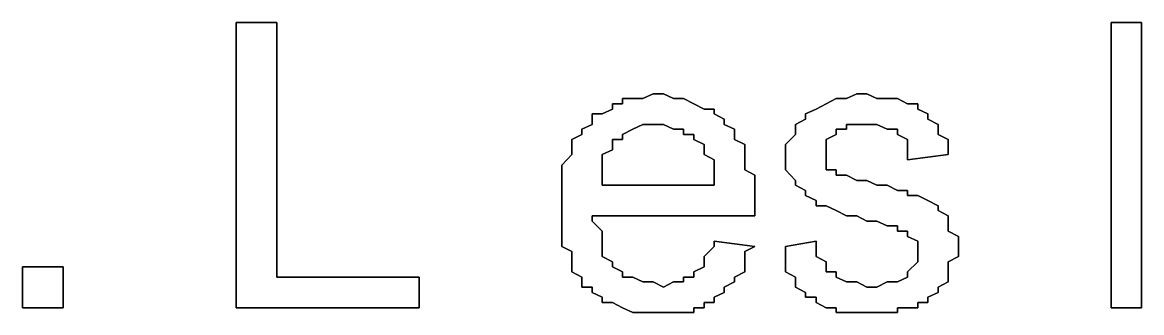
# Model space of a CAD drawing. Header units: metres. Extents: x 2.9 to 42.8, y 1.7 to 28.7.
# Drawn here: x 39.4088 to 39.7969, y 18.5579 to 18.6584 of the extents above; entities that cross this region are included whole.
import ezdxf

# ---------------------------------------------------------------- set-up
doc = ezdxf.new("R2010")
doc.units = ezdxf.units.M
doc.layers.add('GRIS', color=8, linetype='Continuous')

msp = doc.modelspace()

# ---------------------------------------------------------------- linework, layer by layer
at = {"layer": 'GRIS', "lineweight": -3}
for points in [[(39.497, 18.6584), (39.4829, 18.6584), (39.497, 18.6584)], [(39.4829, 18.6584), (39.4829, 18.5596), (39.4829, 18.6584)], [(39.497, 18.5702), (39.497, 18.6584), (39.497, 18.5702)], [(39.7969, 18.6584), (39.7863, 18.6584), (39.7969, 18.6584)], [(39.7863, 18.6584), (39.7863, 18.5596), (39.7863, 18.6584)], [(39.7969, 18.5596), (39.7969, 18.6584), (39.7969, 18.5596)], [(39.6275, 18.6337), (39.624, 18.632), (39.6275, 18.6337)], [(39.6311, 18.6337), (39.6275, 18.6337), (39.6311, 18.6337)], [(39.6346, 18.632), (39.6311, 18.6337), (39.6346, 18.632)], [(39.6981, 18.6337), (39.6946, 18.632), (39.6981, 18.6337)], [(39.7016, 18.6337), (39.6981, 18.6337), (39.7016, 18.6337)], [(39.7051, 18.632), (39.7016, 18.6337), (39.7051, 18.632)], [(39.6169, 18.6302), (39.6134, 18.6302), (39.6169, 18.6302)], [(39.6134, 18.6302), (39.6134, 18.6284), (39.6134, 18.6302)], [(39.6205, 18.632), (39.6169, 18.632), (39.6205, 18.632)], [(39.6169, 18.632), (39.6169, 18.6302), (39.6169, 18.632)], [(39.624, 18.632), (39.6205, 18.632), (39.624, 18.632)], [(39.6381, 18.632), (39.6346, 18.632), (39.6381, 18.632)], [(39.6416, 18.6302), (39.6381, 18.632), (39.6416, 18.6302)], [(39.6452, 18.6284), (39.6416, 18.6302), (39.6452, 18.6284)], [(39.6875, 18.6302), (39.684, 18.6284), (39.6875, 18.6302)], [(39.691, 18.632), (39.6875, 18.6302), (39.691, 18.632)], [(39.6946, 18.632), (39.691, 18.632), (39.6946, 18.632)], [(39.7087, 18.632), (39.7051, 18.632), (39.7087, 18.632)], [(39.7122, 18.632), (39.7087, 18.632), (39.7122, 18.632)], [(39.7157, 18.6302), (39.7122, 18.632), (39.7157, 18.6302)], [(39.7193, 18.6302), (39.7157, 18.6302), (39.7193, 18.6302)], [(39.7193, 18.6284), (39.7193, 18.6302), (39.7193, 18.6284)], [(39.6099, 18.6267), (39.6064, 18.6267), (39.6099, 18.6267)], [(39.6064, 18.6267), (39.6064, 18.6249), (39.6064, 18.6267)], [(39.6134, 18.6284), (39.6099, 18.6267), (39.6134, 18.6284)], [(39.6487, 18.6284), (39.6452, 18.6284), (39.6487, 18.6284)], [(39.6487, 18.6267), (39.6487, 18.6284), (39.6487, 18.6267)], [(39.6522, 18.6249), (39.6487, 18.6267), (39.6522, 18.6249)], [(39.684, 18.6284), (39.6804, 18.6267), (39.684, 18.6284)], [(39.6804, 18.6267), (39.6804, 18.6249), (39.6804, 18.6267)], [(39.7228, 18.6267), (39.7193, 18.6284), (39.7228, 18.6267)], [(39.7228, 18.6249), (39.7228, 18.6267), (39.7228, 18.6249)], [(39.6064, 18.6231), (39.6028, 18.6214), (39.6064, 18.6231)], [(39.6028, 18.6214), (39.6028, 18.6196), (39.6028, 18.6214)], [(39.6064, 18.6249), (39.6064, 18.6231), (39.6064, 18.6249)], [(39.6169, 18.6196), (39.6205, 18.6214), (39.6169, 18.6196)], [(39.6205, 18.6214), (39.624, 18.6231), (39.6205, 18.6214)], [(39.624, 18.6231), (39.6275, 18.6231), (39.624, 18.6231)], [(39.6275, 18.6231), (39.6311, 18.6231), (39.6275, 18.6231)], [(39.6311, 18.6231), (39.6346, 18.6214), (39.6311, 18.6231)], [(39.6346, 18.6214), (39.6381, 18.6214), (39.6346, 18.6214)], [(39.6381, 18.6214), (39.6381, 18.6196), (39.6381, 18.6214)], [(39.6522, 18.6231), (39.6522, 18.6249), (39.6522, 18.6231)], [(39.6557, 18.6214), (39.6522, 18.6231), (39.6557, 18.6214)], [(39.6557, 18.6196), (39.6557, 18.6214), (39.6557, 18.6196)], [(39.6804, 18.6249), (39.6769, 18.6231), (39.6804, 18.6249)], [(39.6769, 18.6231), (39.6769, 18.6214), (39.6769, 18.6231)], [(39.6769, 18.6214), (39.6769, 18.6196), (39.6769, 18.6214)], [(39.691, 18.6196), (39.691, 18.6214), (39.691, 18.6196)], [(39.691, 18.6214), (39.6946, 18.6214), (39.691, 18.6214)], [(39.6946, 18.6214), (39.6946, 18.6231), (39.6946, 18.6214)], [(39.6946, 18.6231), (39.6981, 18.6231), (39.6946, 18.6231)], [(39.6981, 18.6231), (39.7016, 18.6231), (39.6981, 18.6231)], [(39.7016, 18.6231), (39.7051, 18.6231), (39.7016, 18.6231)], [(39.7051, 18.6231), (39.7087, 18.6214), (39.7051, 18.6231)], [(39.7087, 18.6214), (39.7122, 18.6214), (39.7087, 18.6214)], [(39.7122, 18.6214), (39.7122, 18.6196), (39.7122, 18.6214)], [(39.7263, 18.6231), (39.7228, 18.6249), (39.7263, 18.6231)], [(39.7263, 18.6214), (39.7263, 18.6231), (39.7263, 18.6214)], [(39.7263, 18.6196), (39.7263, 18.6214), (39.7263, 18.6196)], [(39.6028, 18.6196), (39.5993, 18.6178), (39.6028, 18.6196)], [(39.5993, 18.6178), (39.5993, 18.6161), (39.5993, 18.6178)], [(39.6134, 18.6161), (39.6134, 18.6178), (39.6134, 18.6161)], [(39.6134, 18.6178), (39.6169, 18.6178), (39.6134, 18.6178)], [(39.6169, 18.6178), (39.6169, 18.6196), (39.6169, 18.6178)], [(39.6381, 18.6196), (39.6416, 18.6196), (39.6381, 18.6196)], [(39.6416, 18.6196), (39.6416, 18.6178), (39.6416, 18.6196)], [(39.6416, 18.6178), (39.6452, 18.6161), (39.6416, 18.6178)], [(39.6557, 18.6178), (39.6557, 18.6196), (39.6557, 18.6178)], [(39.6593, 18.6161), (39.6557, 18.6178), (39.6593, 18.6161)], [(39.6769, 18.6196), (39.6734, 18.6161), (39.6769, 18.6196)], [(39.6875, 18.6178), (39.691, 18.6196), (39.6875, 18.6178)], [(39.6875, 18.6161), (39.6875, 18.6178), (39.6875, 18.6161)], [(39.7122, 18.6196), (39.7157, 18.6178), (39.7122, 18.6196)], [(39.7157, 18.6178), (39.7157, 18.6161), (39.7157, 18.6178)], [(39.7298, 18.6178), (39.7263, 18.6196), (39.7298, 18.6178)], [(39.7298, 18.6161), (39.7298, 18.6178), (39.7298, 18.6161)], [(39.5993, 18.6161), (39.5993, 18.6143), (39.5993, 18.6161)], [(39.5993, 18.6143), (39.5993, 18.6126), (39.5993, 18.6143)], [(39.6099, 18.6126), (39.6134, 18.6143), (39.6099, 18.6126)], [(39.6134, 18.6143), (39.6134, 18.6161), (39.6134, 18.6143)], [(39.6452, 18.6161), (39.6452, 18.6143), (39.6452, 18.6161)], [(39.6452, 18.6143), (39.6452, 18.6126), (39.6452, 18.6143)], [(39.6593, 18.6143), (39.6593, 18.6161), (39.6593, 18.6143)], [(39.6593, 18.6126), (39.6593, 18.6143), (39.6593, 18.6126)], [(39.6734, 18.6161), (39.6734, 18.6143), (39.6734, 18.6161)], [(39.6734, 18.6143), (39.6734, 18.6126), (39.6734, 18.6143)], [(39.6875, 18.6143), (39.6875, 18.6161), (39.6875, 18.6143)], [(39.6875, 18.6108), (39.6875, 18.6143), (39.6875, 18.6108)], [(39.7157, 18.6161), (39.7157, 18.6143), (39.7157, 18.6161)], [(39.7157, 18.6143), (39.7157, 18.6108), (39.7157, 18.6143)], [(39.7298, 18.6126), (39.7298, 18.6161), (39.7298, 18.6126)], [(39.5993, 18.6126), (39.5958, 18.609), (39.5993, 18.6126)], [(39.6099, 18.609), (39.6099, 18.6126), (39.6099, 18.609)], [(39.6452, 18.6126), (39.6487, 18.6108), (39.6452, 18.6126)], [(39.6487, 18.6108), (39.6487, 18.6073), (39.6487, 18.6108)], [(39.6593, 18.609), (39.6593, 18.6126), (39.6593, 18.609)], [(39.6734, 18.6126), (39.6734, 18.6108), (39.6734, 18.6126)], [(39.6734, 18.6108), (39.6734, 18.609), (39.6734, 18.6108)], [(39.6875, 18.609), (39.6875, 18.6108), (39.6875, 18.609)], [(39.7157, 18.6108), (39.7298, 18.6126), (39.7157, 18.6108)], [(39.5958, 18.609), (39.5958, 18.6073), (39.5958, 18.609)], [(39.5958, 18.6073), (39.5958, 18.6055), (39.5958, 18.6073)], [(39.6099, 18.6073), (39.6099, 18.609), (39.6099, 18.6073)], [(39.6099, 18.6055), (39.6099, 18.6073), (39.6099, 18.6055)], [(39.6487, 18.6073), (39.6487, 18.6055), (39.6487, 18.6073)], [(39.6593, 18.6073), (39.6593, 18.609), (39.6593, 18.6073)], [(39.6628, 18.6055), (39.6593, 18.6073), (39.6628, 18.6055)], [(39.6734, 18.609), (39.6734, 18.6073), (39.6734, 18.609)], [(39.6734, 18.6073), (39.6769, 18.6037), (39.6734, 18.6073)], [(39.6875, 18.6073), (39.6875, 18.609), (39.6875, 18.6073)], [(39.691, 18.6073), (39.6875, 18.6073), (39.691, 18.6073)], [(39.691, 18.6055), (39.691, 18.6073), (39.691, 18.6055)], [(39.5958, 18.6055), (39.5958, 18.602), (39.5958, 18.6055)], [(39.5958, 18.602), (39.5958, 18.6002), (39.5958, 18.602)], [(39.6099, 18.602), (39.6099, 18.6055), (39.6099, 18.602)], [(39.6487, 18.602), (39.6099, 18.602), (39.6487, 18.602)], [(39.6487, 18.6055), (39.6487, 18.602), (39.6487, 18.6055)], [(39.6628, 18.602), (39.6628, 18.6055), (39.6628, 18.602)], [(39.6628, 18.6002), (39.6628, 18.602), (39.6628, 18.6002)], [(39.6769, 18.6037), (39.6769, 18.602), (39.6769, 18.6037)], [(39.6769, 18.602), (39.6804, 18.6002), (39.6769, 18.602)], [(39.6946, 18.6055), (39.691, 18.6055), (39.6946, 18.6055)], [(39.6981, 18.6037), (39.6946, 18.6055), (39.6981, 18.6037)], [(39.7016, 18.6037), (39.6981, 18.6037), (39.7016, 18.6037)], [(39.7051, 18.602), (39.7016, 18.6037), (39.7051, 18.602)], [(39.7087, 18.602), (39.7051, 18.602), (39.7087, 18.602)], [(39.7122, 18.6002), (39.7087, 18.602), (39.7122, 18.6002)], [(39.5958, 18.6002), (39.5958, 18.5967), (39.5958, 18.6002)], [(39.6628, 18.5967), (39.6628, 18.6002), (39.6628, 18.5967)], [(39.6804, 18.6002), (39.6804, 18.5984), (39.6804, 18.6002)], [(39.6804, 18.5984), (39.684, 18.5967), (39.6804, 18.5984)], [(39.7157, 18.6002), (39.7122, 18.6002), (39.7157, 18.6002)], [(39.7157, 18.5984), (39.7157, 18.6002), (39.7157, 18.5984)], [(39.7193, 18.5984), (39.7157, 18.5984), (39.7193, 18.5984)], [(39.7228, 18.5967), (39.7193, 18.5984), (39.7228, 18.5967)], [(39.5958, 18.5967), (39.5958, 18.5949), (39.5958, 18.5967)], [(39.5958, 18.5949), (39.5958, 18.5932), (39.5958, 18.5949)], [(39.6628, 18.5949), (39.6628, 18.5967), (39.6628, 18.5949)], [(39.6628, 18.5932), (39.6628, 18.5949), (39.6628, 18.5932)], [(39.684, 18.5967), (39.684, 18.5949), (39.684, 18.5967)], [(39.684, 18.5949), (39.6875, 18.5949), (39.684, 18.5949)], [(39.6875, 18.5949), (39.691, 18.5932), (39.6875, 18.5949)], [(39.7263, 18.5949), (39.7228, 18.5967), (39.7263, 18.5949)], [(39.7263, 18.5932), (39.7263, 18.5949), (39.7263, 18.5932)], [(39.5958, 18.5932), (39.5958, 18.5896), (39.5958, 18.5932)], [(39.6064, 18.5896), (39.6064, 18.5914), (39.6064, 18.5896)], [(39.6064, 18.5914), (39.6628, 18.5914), (39.6064, 18.5914)], [(39.6628, 18.5914), (39.6628, 18.5932), (39.6628, 18.5914)], [(39.691, 18.5932), (39.6946, 18.5914), (39.691, 18.5932)], [(39.6946, 18.5914), (39.6981, 18.5914), (39.6946, 18.5914)], [(39.6981, 18.5914), (39.7016, 18.5896), (39.6981, 18.5914)], [(39.7298, 18.5914), (39.7263, 18.5932), (39.7298, 18.5914)], [(39.7298, 18.5896), (39.7298, 18.5914), (39.7298, 18.5896)], [(39.5958, 18.5896), (39.5958, 18.5879), (39.5958, 18.5896)], [(39.5958, 18.5879), (39.5958, 18.5861), (39.5958, 18.5879)], [(39.6099, 18.5861), (39.6064, 18.5896), (39.6099, 18.5861)], [(39.7016, 18.5896), (39.7051, 18.5896), (39.7016, 18.5896)], [(39.7051, 18.5896), (39.7087, 18.5879), (39.7051, 18.5896)], [(39.7087, 18.5879), (39.7122, 18.5879), (39.7087, 18.5879)], [(39.7122, 18.5879), (39.7122, 18.5861), (39.7122, 18.5879)], [(39.7298, 18.5861), (39.7298, 18.5896), (39.7298, 18.5861)], [(39.5958, 18.5861), (39.5958, 18.5826), (39.5958, 18.5861)], [(39.5958, 18.5826), (39.5958, 18.5808), (39.5958, 18.5826)], [(39.6099, 18.5843), (39.6099, 18.5861), (39.6099, 18.5843)], [(39.6099, 18.5826), (39.6099, 18.5843), (39.6099, 18.5826)], [(39.6099, 18.579), (39.6099, 18.5826), (39.6099, 18.579)], [(39.6487, 18.5826), (39.6487, 18.5808), (39.6487, 18.5826)], [(39.6628, 18.5808), (39.6487, 18.5826), (39.6628, 18.5808)], [(39.684, 18.5826), (39.6734, 18.5808), (39.684, 18.5826)], [(39.684, 18.5808), (39.684, 18.5826), (39.684, 18.5808)], [(39.7122, 18.5861), (39.7157, 18.5861), (39.7122, 18.5861)], [(39.7157, 18.5861), (39.7157, 18.5843), (39.7157, 18.5861)], [(39.7157, 18.5843), (39.7193, 18.5826), (39.7157, 18.5843)], [(39.7193, 18.5826), (39.7193, 18.5808), (39.7193, 18.5826)], [(39.7334, 18.5843), (39.7298, 18.5861), (39.7334, 18.5843)], [(39.7334, 18.5826), (39.7334, 18.5843), (39.7334, 18.5826)], [(39.7334, 18.5808), (39.7334, 18.5826), (39.7334, 18.5808)], [(39.5958, 18.5808), (39.5993, 18.579), (39.5958, 18.5808)], [(39.5993, 18.579), (39.5993, 18.5755), (39.5993, 18.579)], [(39.6099, 18.5773), (39.6099, 18.579), (39.6099, 18.5773)], [(39.6487, 18.5808), (39.6452, 18.5773), (39.6487, 18.5808)], [(39.6593, 18.579), (39.6628, 18.5808), (39.6593, 18.579)], [(39.6593, 18.5755), (39.6593, 18.579), (39.6593, 18.5755)], [(39.6734, 18.5808), (39.6734, 18.579), (39.6734, 18.5808)], [(39.6734, 18.579), (39.6734, 18.5773), (39.6734, 18.579)], [(39.684, 18.5773), (39.684, 18.5808), (39.684, 18.5773)], [(39.7193, 18.5808), (39.7193, 18.579), (39.7193, 18.5808)], [(39.7193, 18.579), (39.7193, 18.5773), (39.7193, 18.579)], [(39.7334, 18.5773), (39.7334, 18.5808), (39.7334, 18.5773)], [(39.5993, 18.5755), (39.5993, 18.5737), (39.5993, 18.5755)], [(39.6134, 18.5755), (39.6099, 18.5773), (39.6134, 18.5755)], [(39.6134, 18.5737), (39.6134, 18.5755), (39.6134, 18.5737)], [(39.6452, 18.5773), (39.6452, 18.5755), (39.6452, 18.5773)], [(39.6452, 18.5755), (39.6452, 18.5737), (39.6452, 18.5755)], [(39.6593, 18.5737), (39.6593, 18.5755), (39.6593, 18.5737)], [(39.6734, 18.5773), (39.6734, 18.5737), (39.6734, 18.5773)], [(39.6875, 18.5755), (39.684, 18.5773), (39.6875, 18.5755)], [(39.6875, 18.5737), (39.6875, 18.5755), (39.6875, 18.5737)], [(39.7193, 18.5755), (39.7157, 18.572), (39.7193, 18.5755)], [(39.7193, 18.5773), (39.7193, 18.5755), (39.7193, 18.5773)], [(39.7298, 18.5755), (39.7334, 18.5773), (39.7298, 18.5755)], [(39.7298, 18.5737), (39.7298, 18.5755), (39.7298, 18.5737)], [(39.4229, 18.5737), (39.4088, 18.5737), (39.4229, 18.5737)], [(39.4088, 18.5737), (39.4088, 18.5596), (39.4088, 18.5737)], [(39.4229, 18.5596), (39.4229, 18.5737), (39.4229, 18.5596)], [(39.5993, 18.5737), (39.5993, 18.572), (39.5993, 18.5737)], [(39.5993, 18.572), (39.6028, 18.5702), (39.5993, 18.572)], [(39.6169, 18.572), (39.6134, 18.5737), (39.6169, 18.572)], [(39.6169, 18.5702), (39.6169, 18.572), (39.6169, 18.5702)], [(39.6452, 18.5737), (39.6416, 18.572), (39.6452, 18.5737)], [(39.6416, 18.572), (39.6416, 18.5702), (39.6416, 18.572)], [(39.6557, 18.5702), (39.6593, 18.572), (39.6557, 18.5702)], [(39.6593, 18.572), (39.6593, 18.5737), (39.6593, 18.572)], [(39.6734, 18.5737), (39.6734, 18.572), (39.6734, 18.5737)], [(39.6734, 18.572), (39.6769, 18.5702), (39.6734, 18.572)], [(39.6875, 18.572), (39.6875, 18.5737), (39.6875, 18.572)], [(39.691, 18.572), (39.6875, 18.572), (39.691, 18.572)], [(39.691, 18.5702), (39.691, 18.572), (39.691, 18.5702)], [(39.7157, 18.572), (39.7157, 18.5702), (39.7157, 18.572)], [(39.7298, 18.572), (39.7298, 18.5737), (39.7298, 18.572)], [(39.7298, 18.5685), (39.7298, 18.572), (39.7298, 18.5685)], [(39.5464, 18.5702), (39.497, 18.5702), (39.5464, 18.5702)], [(39.5464, 18.5596), (39.5464, 18.5702), (39.5464, 18.5596)], [(39.6028, 18.5702), (39.6028, 18.5685), (39.6028, 18.5702)], [(39.6028, 18.5685), (39.6028, 18.5667), (39.6028, 18.5685)], [(39.6205, 18.5702), (39.6169, 18.5702), (39.6205, 18.5702)], [(39.624, 18.5685), (39.6205, 18.5702), (39.624, 18.5685)], [(39.6275, 18.5685), (39.624, 18.5685), (39.6275, 18.5685)], [(39.6311, 18.5667), (39.6275, 18.5685), (39.6311, 18.5667)], [(39.6346, 18.5685), (39.6311, 18.5667), (39.6346, 18.5685)], [(39.6381, 18.5685), (39.6346, 18.5685), (39.6381, 18.5685)], [(39.6416, 18.5702), (39.6381, 18.5702), (39.6416, 18.5702)], [(39.6381, 18.5702), (39.6381, 18.5685), (39.6381, 18.5702)], [(39.6522, 18.5667), (39.6557, 18.5685), (39.6522, 18.5667)], [(39.6557, 18.5685), (39.6557, 18.5702), (39.6557, 18.5685)], [(39.6769, 18.5702), (39.6769, 18.5685), (39.6769, 18.5702)], [(39.6769, 18.5685), (39.6769, 18.5667), (39.6769, 18.5685)], [(39.6946, 18.5685), (39.691, 18.5702), (39.6946, 18.5685)], [(39.6981, 18.5685), (39.6946, 18.5685), (39.6981, 18.5685)], [(39.7016, 18.5667), (39.6981, 18.5685), (39.7016, 18.5667)], [(39.7087, 18.5685), (39.7051, 18.5667), (39.7087, 18.5685)], [(39.7122, 18.5685), (39.7087, 18.5685), (39.7122, 18.5685)], [(39.7157, 18.5702), (39.7122, 18.5685), (39.7157, 18.5702)], [(39.7263, 18.5667), (39.7298, 18.5685), (39.7263, 18.5667)], [(39.6028, 18.5667), (39.6064, 18.5667), (39.6028, 18.5667)], [(39.6064, 18.5667), (39.6064, 18.5649), (39.6064, 18.5667)], [(39.6064, 18.5649), (39.6099, 18.5632), (39.6064, 18.5649)], [(39.6099, 18.5632), (39.6099, 18.5614), (39.6099, 18.5632)], [(39.6487, 18.5632), (39.6522, 18.5649), (39.6487, 18.5632)], [(39.6487, 18.5614), (39.6487, 18.5632), (39.6487, 18.5614)], [(39.6522, 18.5649), (39.6522, 18.5667), (39.6522, 18.5649)], [(39.6769, 18.5667), (39.6804, 18.5649), (39.6769, 18.5667)], [(39.6804, 18.5649), (39.6804, 18.5632), (39.6804, 18.5649)], [(39.6804, 18.5632), (39.684, 18.5632), (39.6804, 18.5632)], [(39.684, 18.5632), (39.684, 18.5614), (39.684, 18.5632)], [(39.7051, 18.5667), (39.7016, 18.5667), (39.7051, 18.5667)], [(39.7228, 18.5632), (39.7263, 18.5649), (39.7228, 18.5632)], [(39.7228, 18.5614), (39.7228, 18.5632), (39.7228, 18.5614)], [(39.7263, 18.5649), (39.7263, 18.5667), (39.7263, 18.5649)], [(39.4088, 18.5596), (39.4229, 18.5596), (39.4088, 18.5596)], [(39.4829, 18.5596), (39.5464, 18.5596), (39.4829, 18.5596)], [(39.6099, 18.5614), (39.6134, 18.5614), (39.6099, 18.5614)], [(39.6134, 18.5614), (39.6169, 18.5596), (39.6134, 18.5614)], [(39.6169, 18.5596), (39.6205, 18.5579), (39.6169, 18.5596)], [(39.6416, 18.5579), (39.6416, 18.5596), (39.6416, 18.5579)], [(39.6416, 18.5596), (39.6452, 18.5596), (39.6416, 18.5596)], [(39.6452, 18.5596), (39.6452, 18.5614), (39.6452, 18.5596)], [(39.6452, 18.5614), (39.6487, 18.5614), (39.6452, 18.5614)], [(39.684, 18.5614), (39.6875, 18.5596), (39.684, 18.5614)], [(39.6875, 18.5596), (39.691, 18.5596), (39.6875, 18.5596)], [(39.691, 18.5596), (39.691, 18.5579), (39.691, 18.5596)], [(39.7122, 18.5579), (39.7122, 18.5596), (39.7122, 18.5579)], [(39.7122, 18.5596), (39.7157, 18.5596), (39.7122, 18.5596)], [(39.7157, 18.5596), (39.7193, 18.5596), (39.7157, 18.5596)], [(39.7193, 18.5596), (39.7193, 18.5614), (39.7193, 18.5596)], [(39.7193, 18.5614), (39.7228, 18.5614), (39.7193, 18.5614)], [(39.7863, 18.5596), (39.7969, 18.5596), (39.7863, 18.5596)], [(39.6205, 18.5579), (39.624, 18.5579), (39.6205, 18.5579)], [(39.624, 18.5579), (39.6275, 18.5579), (39.624, 18.5579)], [(39.6275, 18.5579), (39.6311, 18.5579), (39.6275, 18.5579)], [(39.6311, 18.5579), (39.6346, 18.5579), (39.6311, 18.5579)], [(39.6346, 18.5579), (39.6381, 18.5579), (39.6346, 18.5579)], [(39.6381, 18.5579), (39.6416, 18.5579), (39.6381, 18.5579)], [(39.691, 18.5579), (39.6946, 18.5579), (39.691, 18.5579)], [(39.6946, 18.5579), (39.6981, 18.5579), (39.6946, 18.5579)], [(39.6981, 18.5579), (39.7016, 18.5579), (39.6981, 18.5579)], [(39.7016, 18.5579), (39.7051, 18.5579), (39.7016, 18.5579)], [(39.7051, 18.5579), (39.7087, 18.5579), (39.7051, 18.5579)], [(39.7087, 18.5579), (39.7122, 18.5579), (39.7087, 18.5579)]]:
    msp.add_lwpolyline(points, dxfattribs=at)

doc.saveas('drawing.dxf')
